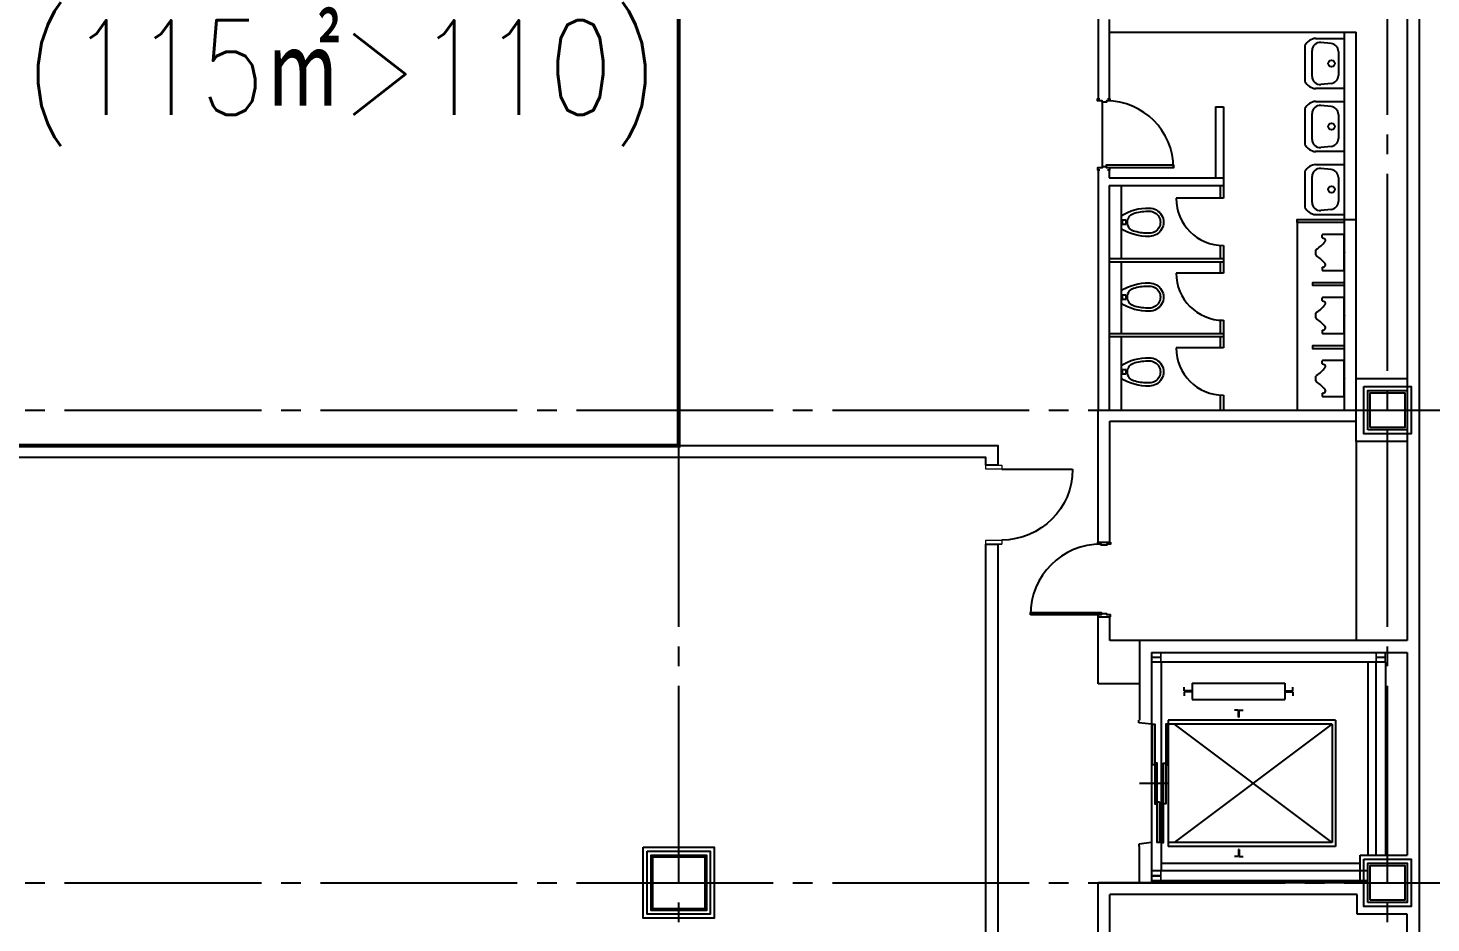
# Model space of a CAD drawing. Header units: millimetres. Extents: x -48783 to 29932, y 8989 to 23940.
# Drawn here: x 22574 to 24355, y 15099 to 16235 of the extents above; entities that cross this region are included whole.
import ezdxf
from ezdxf.enums import TextEntityAlignment as Align

# ---------------------------------------------------------------- set-up
doc = ezdxf.new("R2010")
doc.units = ezdxf.units.MM
doc.header["$LTSCALE"] = 100
doc.linetypes.add('X-N-FAB-L20$0$COL-CEN-LIN', pattern=[3.25, 2.5, -0.25, 0.25, -0.25])
for name, color, linetype in [('0-XREF', 7, 'Continuous'), ('X-N-FAB-L20$0$08', 8, 'Continuous'), ('X-N-FAB-L20$0$200K新增範圍', 8, 'Continuous'), ('X-N-FAB-L20$0$BLOCK', 8, 'Continuous'), ('X-N-FAB-L20$0$CCL', 8, 'X-N-FAB-L20$0$COL-CEN-LIN'), ('X-N-FAB-L20$0$COL', 8, 'Continuous'), ('X-N-FAB-L20$0$COL-S', 8, 'Continuous'), ('X-N-FAB-L20$0$TXT-CODE', 8, 'Continuous')]:
    doc.layers.add(name, color=color, linetype=linetype)
doc.layers.add('X-N-FAB-L20$0$STEEL1', color=8, linetype='Continuous', lineweight=0)
doc.styles.add('X-N-FAB-L20$0$CHINA', font='simplex.shx', dxfattribs={"width": 0.75, "bigfont": 'chineset.shx'})

# ---------------------------------------------------------------- blocks, each defined once
blk = doc.blocks.new('X-N-FAB-L20$0$X-NFAB-UPS_L10$0$A$C01469983')
at = {"lineweight": 0}
for p, q in [((-180, 0), (-200, 0)), ((-200, 0), (-200, -50)), ((0, 0), (-200, 0)), ((-180, 0), (-200, 0)), ((-180, 0), (-200, 0)), ((-20, 0), (-180, 0)), ((-20, 0), (-180, 0)), ((-20, 0), (-180, 0)), ((0, 0), (-20, 0)), ((0, 0), (-20, 0)), ((0, 0), (-20, 0)), ((0, -50), (0, 0)), ((-200, -50), (0, -50)), ((0, -950), (-200, -950)), ((-200, -950), (-200, -1000)), ((-180, -1000), (-200, -1000)), ((-200, -1000), (0, -1000)), ((-180, -1000), (-200, -1000)), ((-180, -1000), (-200, -1000)), ((-20, -1000), (-180, -1000)), ((-20, -1000), (-180, -1000)), ((-20, -1000), (-180, -1000)), ((0, -1000), (-20, -1000)), ((0, -1000), (-20, -1000)), ((0, -1000), (-20, -1000)), ((0, -1000), (0, -950))]:
    blk.add_line(p, q, dxfattribs=at)
blk.add_line((-200, -50), (-1100, -50))
at = {"lineweight": 0, "flags": 128}
blk.add_lwpolyline([(0, 0), (0, 100)], dxfattribs=at)
blk.add_arc((-200, -50), 900, 180, 270)
blk = doc.blocks.new('X-N-FAB-L20$0$A$C0e4649b7')
blk.add_lwpolyline([(0, 39108), (0, 43008), (13200, 43008), (13200, 42758), (13050, 42758), (13050, 42858), (150, 42858), (150, 39108)])
blk.add_lwpolyline([(13200, 32633), (13050, 32633), (13050, 41758), (13200, 41758)], close=True)
at = {"xscale": -1}
blk.add_blockref('X-N-FAB-L20$0$X-NFAB-UPS_L10$0$A$C01469983', (13050, 42758), dxfattribs=at)
blk = doc.blocks.new('X-N-FAB-L20$0$A$C3a14f8e9')
at = {"layer": 'X-N-FAB-L20$0$COL'}
blk.add_lwpolyline([(0, 80), (80, 80), (80, 0), (0, 0)], close=True, dxfattribs=at)
at = {"layer": 'X-N-FAB-L20$0$COL-S'}
for points in [[(5, 75), (75, 75), (75, 5), (5, 5)], [(7, 73), (73, 73), (73, 7), (7, 7)]]:
    blk.add_lwpolyline(points, close=True, dxfattribs=at)
blk = doc.blocks.new('X-N-FAB-L20$0$A$C028b1125')
at = {"layer": 'X-N-FAB-L20$0$COL'}
blk.add_lwpolyline([(0, 60), (60, 60), (60, 0), (0, 0)], close=True, dxfattribs=at)
at = {"layer": 'X-N-FAB-L20$0$COL-S'}
for points in [[(5, 5), (5, 55), (55, 55), (55, 5)], [(8, 8), (8, 52), (52, 52), (52, 8)]]:
    blk.add_lwpolyline(points, close=True, dxfattribs=at)
blk = doc.blocks.new('X-N-FAB-L20$0$A$C20c95bda')
at = {"layer": 'X-N-FAB-L20$0$CCL'}
for p, q in [((24420, 0), (24420, 9160)), ((25320, 0), (25320, 9160)), ((240, 5150), (28330, 5150)), ((240, 4550), (28330, 4550))]:
    blk.add_line(p, q, dxfattribs=at)
at = {"layer": 'X-N-FAB-L20$0$COL'}
for name, p in [('X-N-FAB-L20$0$A$C028b1125', (25290, 5120)), ('X-N-FAB-L20$0$A$C3a14f8e9', (24380, 4510)), ('X-N-FAB-L20$0$A$C028b1125', (25290, 4520))]:
    blk.add_blockref(name, p, dxfattribs=at)
blk = doc.blocks.new('X-N-FAB-L20$0$A$C4DFC7D4D')
at = {"layer": 'X-N-FAB-L20$0$STEEL1'}
blk.add_lwpolyline([(0, 0), (0, 150), (11, 150), (11, 79), (139, 79), (139, 150), (150, 150), (150, 0), (139, 0), (139, 71), (11, 71), (11, 0)], close=True, dxfattribs=at)
blk = doc.blocks.new('X-N-FAB-L20$0$A$C1d07c4d4')
for centre in [(24962.4, 5325), (24962.4, 5245), (24962.4, 5165)]:
    blk.add_circle(centre, 0.2)
for centre, major_axis, start_param, end_param in [((24927.1, 5580.5), (-11.6, 11.6), 5.562191, 6.609389), ((24931.6, 5581.5), (7.16, 7.16), 0.682044, 2.356194), ((24944.7, 5580.2), (-7.16, 7.16), 3.926991, 5.394433), ((24927.1, 5549.5), (11.6, 11.6), 2.815389, 3.862587), ((24931.6, 5548.5), (7.16, 7.16), 2.356194, 4.030345), ((24944.7, 5549.8), (-7.16, 7.16), 2.459548, 3.926991), ((24927.1, 5500.5), (-11.6, 11.6), 5.562191, 6.609389), ((24931.6, 5501.5), (7.16, 7.16), 0.682044, 2.356194), ((24944.7, 5500.2), (-7.16, 7.16), 3.926991, 5.394433), ((24931.6, 5468.5), (7.16, 7.16), 2.356194, 4.030345), ((24944.7, 5469.8), (-7.16, 7.16), 2.459548, 3.926991), ((24927.1, 5469.5), (11.6, 11.6), 2.815389, 3.862587), ((24927.1, 5420.5), (-11.6, 11.6), 5.562191, 6.609389), ((24931.6, 5421.5), (7.16, 7.16), 0.682044, 2.356194), ((24944.7, 5420.2), (-7.16, 7.16), 3.926991, 5.394433), ((24927.1, 5389.5), (11.6, 11.6), 2.815389, 3.862587), ((24931.6, 5388.5), (7.16, 7.16), 2.356194, 4.030345), ((24944.7, 5389.8), (-7.16, 7.16), 2.459548, 3.926991)]:
    blk.add_ellipse(centre, major_axis=major_axis, ratio=1, start_param=start_param, end_param=end_param)
for centre in [(24946.1, 5565), (24946.1, 5485), (24946.1, 5405)]:
    blk.add_ellipse(centre, major_axis=(-2.9, 2.9), ratio=1)
at = {"extrusion": (0, 0, -1)}
for centre, major_axis, start_param, end_param in [((24712.7, 5319.8), (-61.5, 4.6), 0.917481, 1.532615), ((24714.9, 5363.5), (12.7, 12.7), 5.497787, 8.63938), ((24699, 5363.5), (-8.5, 8.5), 4.096184, 6.89939), ((24712.7, 5319.8), (56.3, 12.7), 4.65803, 4.970916), ((24714.9, 5363.5), (-9.9, 9.9), 0.785398, 3.926991), ((24712.7, 5407.2), (-60.4, 12.5), 4.472248, 5.087382), ((24712.7, 5407.2), (52.2, 24.6), 1.975025, 2.287911), ((24712.7, 5224.8), (-61.5, 4.6), 0.917481, 1.532615), ((24699, 5268.5), (-8.5, 8.5), 4.096184, 6.89939), ((24712.7, 5224.8), (56.3, 12.7), 4.65803, 4.970916), ((24714.9, 5268.5), (12.7, 12.7), 5.497787, 8.63938), ((24714.9, 5268.5), (-9.9, 9.9), 0.785398, 3.926991), ((24712.7, 5312.2), (-60.4, 12.5), 4.472248, 5.087382), ((24712.7, 5312.2), (52.2, 24.6), 1.975025, 2.287911), ((24712.7, 5129.8), (-61.5, 4.6), 0.917481, 1.532615), ((24699, 5173.5), (-8.5, 8.5), 4.096184, 6.89939), ((24712.7, 5129.8), (56.3, 12.7), 4.65803, 4.970916), ((24714.9, 5173.5), (12.7, 12.7), 5.497787, 8.63938), ((24714.9, 5173.5), (-9.9, 9.9), 0.785398, 3.926991), ((24712.7, 5217.2), (-60.4, 12.5), 4.472248, 5.087382), ((24712.7, 5217.2), (52.2, 24.6), 1.975025, 2.287911)]:
    blk.add_ellipse(centre, major_axis=major_axis, ratio=1, start_param=start_param, end_param=end_param, dxfattribs=at)
for p in [(24962.4, 5325), (24962.4, 5245), (24962.4, 5165)]:
    blk.add_point(p)
at = {"layer": 'X-N-FAB-L20$0$08'}
for p, q in [((25057.4, 5765), (25057.4, 5085)), ((25042.4, 5700), (25042.4, 5085)), ((24649.9, 5640), (24649.9, 5520)), ((24663.9, 5621), (24663.9, 5605)), ((24663.9, 5605), (24977.4, 5605)), ((24663.9, 5605), (24663.9, 5520)), ((24926, 5596.9), (24962.4, 5596.9)), ((24962.4, 5605), (24962.4, 5125)), ((24962.4, 5596.9), (24962.4, 5533.1)), ((24977.4, 5165), (24977.4, 5605)), ((24912.4, 5587.8), (24912.4, 5542.2)), ((24921.5, 5548.5), (24921.5, 5581.5)), ((24945.8, 5590.3), (24932.6, 5591.6)), ((24954.9, 5580.2), (24954.9, 5549.8)), ((24649.9, 5560), (24649.9, 5520)), ((24663.9, 5545), (24663.9, 5520)), ((24945.8, 5539.7), (24932.6, 5538.4)), ((24962.4, 5533.1), (24926, 5533.1)), ((24654.9, 5516), (24654.9, 5434)), ((24798.9, 5510), (24798.9, 5420)), ((24798.9, 5510), (24808.9, 5510)), ((24808.9, 5510), (24808.9, 5410)), ((24912.4, 5507.8), (24912.4, 5462.2)), ((24926, 5516.9), (24962.4, 5516.9)), ((24945.8, 5510.3), (24932.6, 5511.6)), ((24962.4, 5516.9), (24962.4, 5453.1)), ((24921.5, 5468.5), (24921.5, 5501.5)), ((24954.9, 5500.2), (24954.9, 5469.8)), ((24962.4, 5453.1), (24926, 5453.1)), ((24945.8, 5459.7), (24932.6, 5458.4)), ((24926, 5436.9), (24962.4, 5436.9)), ((24962.4, 5436.9), (24962.4, 5373.1)), ((24649.9, 5430), (24649.9, 5125)), ((24663.9, 5430), (24663.9, 5420)), ((24663.9, 5430), (24663.9, 5420)), ((24663.9, 5420), (24798.9, 5420)), ((24663.9, 5420), (24808.9, 5420)), ((24808.9, 5420), (24808.9, 5410)), ((24912.4, 5427.8), (24912.4, 5382.2)), ((24921.5, 5388.5), (24921.5, 5421.5)), ((24945.8, 5430.3), (24932.6, 5431.6)), ((24954.9, 5420.2), (24954.9, 5389.8)), ((24663.9, 5410), (24808.9, 5410)), ((24663.9, 5410), (24808.9, 5410)), ((24663.9, 5410), (24663.9, 5125)), ((24678.9, 5410), (24678.9, 5317)), ((24804.9, 5410), (24804.9, 5394)), ((24808.9, 5410), (24808.9, 5394)), ((24808.9, 5394), (24748.9, 5394)), ((24945.8, 5379.7), (24932.6, 5378.4)), ((24678.9, 5371.5), (24678.9, 5355.5)), ((24680.9, 5366.5), (24684.9, 5366.5)), ((24680.9, 5360.5), (24680.9, 5366.5)), ((24684.9, 5366.5), (24684.9, 5360.5)), ((24902.4, 5367), (24902.4, 5125)), ((24962.4, 5373.1), (24926, 5373.1)), ((24962.4, 5367), (24977.4, 5367)), ((24684.9, 5360.5), (24680.9, 5360.5)), ((24934.4, 5344.3), (24934.4, 5347.5)), ((24934.7, 5343.9), (24937.3, 5342.7)), ((24962.4, 5348), (24934.9, 5348)), ((24962.4, 5302), (24962.4, 5348)), ((24804.9, 5334), (24804.9, 5317)), ((24808.9, 5334), (24808.9, 5313)), ((24926.4, 5322), (24926.4, 5328)), ((24808.9, 5317), (24663.9, 5317)), ((24808.9, 5313), (24663.9, 5313)), ((24678.9, 5313), (24678.9, 5222)), ((24804.9, 5313), (24804.9, 5299)), ((24808.9, 5313), (24808.9, 5299)), ((24808.9, 5299), (24748.9, 5299)), ((24934.4, 5305.7), (24934.4, 5302.5)), ((24934.7, 5306.1), (24937.2, 5307.3)), ((24962.4, 5302), (24934.9, 5302)), ((24678.9, 5276.5), (24678.9, 5260.5)), ((24680.9, 5271.5), (24684.9, 5271.5)), ((24680.9, 5265.5), (24680.9, 5271.5)), ((24684.9, 5265.5), (24680.9, 5265.5)), ((24684.9, 5271.5), (24684.9, 5265.5)), ((24934.4, 5264.3), (24934.4, 5267.5)), ((24934.7, 5263.9), (24937.3, 5262.7)), ((24962.4, 5268), (24934.9, 5268)), ((24962.4, 5222), (24962.4, 5268)), ((24804.9, 5239), (24804.9, 5222)), ((24808.9, 5239), (24808.9, 5218)), ((24926.4, 5242), (24926.4, 5248)), ((24808.9, 5222), (24663.9, 5222)), ((24934.4, 5225.7), (24934.4, 5222.5)), ((24934.7, 5226.1), (24937.2, 5227.3)), ((24962.4, 5222), (24934.9, 5222)), ((24808.9, 5218), (24663.9, 5218)), ((24678.9, 5218), (24678.9, 5125)), ((24808.9, 5204), (24748.9, 5204)), ((24804.9, 5218), (24804.9, 5204)), ((24808.9, 5218), (24808.9, 5204)), ((24934.4, 5184.3), (24934.4, 5187.5)), ((24934.7, 5183.9), (24937.3, 5182.7)), ((24962.4, 5188), (24934.9, 5188)), ((24962.4, 5142), (24962.4, 5188)), ((24678.9, 5181.5), (24678.9, 5165.5)), ((24680.9, 5176.5), (24684.9, 5176.5)), ((24680.9, 5170.5), (24680.9, 5176.5)), ((24684.9, 5170.5), (24680.9, 5170.5)), ((24684.9, 5176.5), (24684.9, 5170.5)), ((24926.4, 5162), (24926.4, 5168)), ((24977.4, 5085), (24977.4, 5165)), ((25057.4, 5150), (25057.4, 3897)), ((24804.9, 5144), (24804.9, 5125)), ((24808.9, 5144), (24808.9, 5125)), ((24934.4, 5145.7), (24934.4, 5142.5)), ((24934.7, 5146.1), (24937.2, 5147.3)), ((24962.4, 5142), (24934.9, 5142)), ((24649.9, 4957.5), (24649.9, 5125)), ((24663.9, 5125), (24977.4, 5125)), ((24664.9, 5111), (24977.4, 5111)), ((24664.9, 4957.5), (24664.9, 5111)), ((24977.4, 5085), (24977.4, 5110)), ((24977.4, 5085), (24977.4, 4832.5)), ((25042.4, 5085), (24977.4, 5085)), ((25042.4, 5085), (25042.4, 4832.5)), ((24649.9, 4957.5), (24664.9, 4957.5)), ((24649.9, 4862.5), (24664.9, 4862.5)), ((24649.9, 4777.5), (24649.9, 4862.5)), ((24664.9, 4832.5), (24664.9, 4862.5)), ((25042.4, 4832.5), (24664.9, 4832.5)), ((24702.4, 4832.5), (24702.4, 4731.2)), ((24717.4, 4817.5), (25042.4, 4817.5)), ((24717.4, 4817.5), (24717.4, 4726.2)), ((25042.4, 4817.5), (25042.4, 4565)), ((25014.9, 4805), (24717.4, 4805)), ((24717.4, 4805), (24717.4, 4540)), ((24729.9, 4805), (24729.9, 4540)), ((24992.4, 4805), (24992.4, 4560)), ((25002.4, 4805), (25002.4, 4560)), ((25014.9, 4805), (25014.9, 4560)), ((25042.4, 4805), (25042.4, 4565)), ((24702.4, 4777.5), (24649.9, 4777.5)), ((24769.1, 4778.5), (24887.1, 4778.5)), ((24769.1, 4778.5), (24769.1, 4757.5)), ((24887.1, 4778.5), (24887.1, 4757.5)), ((25042.4, 4790), (25042.4, 4560)), ((24759.1, 4768.5), (24759.1, 4773.5)), ((24768.1, 4768.5), (24759.1, 4768.5)), ((24759.1, 4767.5), (24759.1, 4762.5)), ((24768.1, 4767.5), (24759.1, 4767.5)), ((24768.1, 4768.5), (24768.1, 4767.5)), ((24769.1, 4757.5), (24887.1, 4757.5)), ((24888.1, 4768.5), (24897.1, 4768.5)), ((24888.1, 4768.5), (24888.1, 4767.5)), ((24888.1, 4767.5), (24897.1, 4767.5)), ((24897.1, 4768.5), (24897.1, 4773.5)), ((24897.1, 4767.5), (24897.1, 4762.5)), ((24828.1, 4744.2), (24823.1, 4744.2)), ((24828.1, 4735.2), (24828.1, 4744.2)), ((24829.1, 4735.2), (24829.1, 4744.2)), ((24829.1, 4744.2), (24834.1, 4744.2)), ((24701.4, 4728.2), (24701.4, 4731.2)), ((24701.4, 4731.2), (24702.4, 4731.2)), ((24717.4, 4726.2), (24701.4, 4728.2)), ((24951.4, 4731.2), (24738.8, 4731.2)), ((24738.8, 4731.2), (24738.8, 4571.2)), ((24747, 4726.2), (24738.8, 4726.2)), ((24947, 4726.2), (24747, 4726.2)), ((24747, 4576.2), (24947, 4726.2)), ((24947, 4576.2), (24747, 4726.2)), ((24747, 4726.2), (24747, 4726.2)), ((24829.1, 4735.2), (24828.1, 4735.2)), ((24947, 4726.2), (24947, 4576.2)), ((24951.4, 4731.2), (24951.4, 4571.2)), ((24739.9, 4651.2), (24702.3, 4651.2)), ((24717.4, 4576.2), (24701.4, 4574.2)), ((24701.4, 4574.2), (24701.4, 4571.2)), ((24701.4, 4571.2), (24702.4, 4571.2)), ((24702.4, 4525), (24702.4, 4571.2)), ((24717.4, 4576.2), (24717.4, 4525)), ((24747, 4576.2), (24738.8, 4576.2)), ((24951.4, 4571.2), (24738.8, 4571.2)), ((24947, 4576.2), (24747, 4576.2)), ((24747, 4576.2), (24747, 4576.2)), ((24829.1, 4567.2), (24828.1, 4567.2)), ((24828.1, 4567.2), (24828.1, 4558.2)), ((24829.1, 4567.2), (24829.1, 4558.2)), ((24982.4, 4525), (24982.4, 4560)), ((24982.4, 4560), (25042.4, 4560)), ((24729.9, 4550), (24982.4, 4550)), ((24828.1, 4558.2), (24823.1, 4558.2)), ((24829.1, 4558.2), (24834.1, 4558.2)), ((24992.4, 4525), (24649.9, 4525)), ((24649.9, 4373), (24649.9, 4525)), ((24992.4, 4540), (24717.4, 4540)), ((24992.4, 4527.5), (24717.4, 4527.5)), ((24978.9, 4510), (24664.9, 4510)), ((24664.9, 4388), (24664.9, 4510)), ((24978.9, 4485), (24978.9, 4510)), ((25042.4, 4485), (24978.9, 4485)), ((25042.4, 3900), (25042.4, 4485))]:
    blk.add_line(p, q, dxfattribs=at)
for points in [[(24661.7, 5520), (24664.9, 5520), (24664.9, 5517.5), (24660.4, 5517.5), (24660.4, 5516), (24654.9, 5516), (24654.9, 5517.5), (24648.9, 5517.5), (24648.9, 5520), (24652.1, 5520)], [(24661.7, 5430), (24664.9, 5430), (24664.9, 5432.5), (24660.4, 5432.5), (24660.4, 5434), (24654.9, 5434), (24654.9, 5432.5), (24648.9, 5432.5), (24648.9, 5430), (24652.1, 5430)], [(24962.4, 5363), (24902.4, 5363), (24902.4, 5367), (24962.4, 5367)], [(24962.4, 5283), (24922.4, 5283), (24922.4, 5287), (24962.4, 5287)], [(24962.4, 5203), (24922.4, 5203), (24922.4, 5207), (24962.4, 5207)], [(24977.4, 5125), (24977.4, 5165)], [(24977.4, 5165), (25042.4, 5165)], [(24977.4, 5165), (25042.4, 5165)], [(24665.5, 4957.5), (24665.5, 4955), (24661, 4955), (24661, 4953.5), (24653.8, 4953.5), (24653.8, 4955), (24649.3, 4955), (24649.3, 4957.5), (24665.5, 4957.5)], [(24665.5, 4862.5), (24665.5, 4865), (24661, 4865), (24661, 4866.5), (24653.8, 4866.5), (24653.8, 4865), (24649.3, 4865), (24649.3, 4862.5), (24665.5, 4862.5)]]:
    blk.add_lwpolyline(points, dxfattribs=at)
for points in [[(24660.4, 5432.5), (24660.4, 5436.5), (24745.4, 5436.5), (24745.4, 5432.5)], [(24987.4, 5155), (25047.4, 5155), (25047.4, 5095), (24987.4, 5095)], [(24992.4, 5100), (24992.4, 5150), (25042.4, 5150), (25042.4, 5100)], [(24995.4, 5103), (24995.4, 5147), (25039.4, 5147), (25039.4, 5103)], [(24563.8, 4865), (24563.8, 4868), (24653.8, 4868), (24653.8, 4865)], [(24718.8, 4674.5), (24718.8, 4726.2), (24721.8, 4726.2), (24721.8, 4674.5)], [(24738.8, 4674.5), (24738.8, 4726.2), (24735.8, 4726.2), (24735.8, 4674.5)], [(24721.8, 4677), (24721.8, 4625.3), (24724.8, 4625.3), (24724.8, 4677)], [(24735.8, 4677), (24735.8, 4625.3), (24732.8, 4625.3), (24732.8, 4677)], [(24727.8, 4627.8), (24727.8, 4576.1), (24724.8, 4576.1), (24724.8, 4627.8)], [(24729.8, 4627.8), (24729.8, 4576.1), (24732.8, 4576.1), (24732.8, 4627.8)], [(24072.4, 4570), (24162.4, 4570), (24162.4, 4480), (24072.4, 4480)], [(24077.4, 4565), (24157.4, 4565), (24157.4, 4485), (24077.4, 4485)], [(24082.4, 4490), (24082.4, 4560), (24152.4, 4560), (24152.4, 4490)], [(24084.4, 4492), (24084.4, 4558), (24150.4, 4558), (24150.4, 4492)], [(24987.4, 4555), (25047.4, 4555), (25047.4, 4495), (24987.4, 4495)], [(24992.4, 4500), (24992.4, 4550), (25042.4, 4550), (25042.4, 4500)], [(24995.4, 4503), (24995.4, 4547), (25039.4, 4547), (25039.4, 4503)]]:
    blk.add_lwpolyline(points, close=True, dxfattribs=at)
for centre, radius, start, end in [((24660.4, 5432.5), 85, 0, 90), ((24808.9, 5394), 60, 180, 270), ((24934.9, 5347.5), 0.5, 90, 180), ((24934.9, 5344.3), 0.5, 180, 245.373), ((24927.9, 5328), 1.5, 122.255, 180), ((24903.4, 5366.9), 44.5, 302.256, 321.287), ((24936.2, 5340.5), 2.4, 321.287, 65.3743), ((24927.9, 5322), 1.5, 180, 237.745), ((24903.4, 5283.1), 44.5, 38.7129, 57.7443), ((24936.2, 5309.5), 2.4, 294.626, 38.7131), ((24808.9, 5299), 60, 180, 270), ((24934.9, 5305.7), 0.5, 114.627, 180), ((24934.9, 5302.5), 0.5, 180, 270), ((24903.4, 5286.9), 44.5, 302.256, 321.287), ((24934.9, 5267.5), 0.5, 90, 180), ((24934.9, 5264.3), 0.5, 180, 245.373), ((24936.2, 5260.5), 2.4, 321.287, 65.3743), ((24927.9, 5248), 1.5, 122.255, 180), ((24927.9, 5242), 1.5, 180, 237.745), ((24903.4, 5203.1), 44.5, 38.7129, 57.7443), ((24934.9, 5225.7), 0.5, 114.627, 180), ((24934.9, 5222.5), 0.5, 180, 270), ((24936.2, 5229.5), 2.4, 294.626, 38.7131), ((24808.9, 5204), 60, 180, 270), ((24934.9, 5187.5), 0.5, 90, 180), ((24934.9, 5184.3), 0.5, 180, 245.373), ((24927.9, 5168), 1.5, 122.255, 180), ((24903.4, 5206.9), 44.5, 302.256, 321.287), ((24936.2, 5180.5), 2.4, 321.287, 65.3743), ((24927.9, 5162), 1.5, 180, 237.745), ((24903.4, 5123.1), 44.5, 38.7129, 57.7443), ((24936.2, 5149.5), 2.4, 294.626, 38.7131), ((24934.9, 5145.7), 0.5, 114.627, 180), ((24934.9, 5142.5), 0.5, 180, 270), ((24653.8, 4865), 90, 90, 180)]:
    blk.add_arc(centre, radius, start, end, dxfattribs=at)
at = {"xscale": -0.08333333333139309, "yscale": 0.08333333333333334, "zscale": 0.08333333333333334, "rotation": 180}
for p in [(24717.4, 4817.5), (25002.4, 4817.5), (24717.4, 4540)]:
    blk.add_blockref('X-N-FAB-L20$0$A$C4DFC7D4D', p, dxfattribs=at)
blk = doc.blocks.new('X-N-FAB-L20')
at = {"const_width": 5}
blk.add_lwpolyline([(22485, 16983), (23400, 16983), (23400, 15705), (22485, 15705)], close=True, dxfattribs=at)
blk.add_blockref('X-N-FAB-L20$0$A$C1d07c4d4', (-717.4, 10625))
at = {"layer": 'X-N-FAB-L20$0$200K新增範圍', "xscale": 0.1, "yscale": 0.1, "zscale": 0.1}
blk.add_blockref('X-N-FAB-L20$0$A$C0e4649b7', (22485, 11404.2), dxfattribs=at)
at = {"layer": 'X-N-FAB-L20$0$BLOCK'}
blk.add_blockref('X-N-FAB-L20$0$A$C20c95bda', (-1020, 10600), dxfattribs=at)
at = {"layer": 'X-N-FAB-L20$0$TXT-CODE', "style": 'X-N-FAB-L20$0$CHINA', "width": 0.8}
blk.add_text('(115㎡>110)', height=120, dxfattribs=at).set_placement((22972, 16185), align=Align.MIDDLE_CENTER)

msp = doc.modelspace()

# ---------------------------------------------------------------- block references
at = {"layer": '0-XREF'}
msp.add_blockref('X-N-FAB-L20', (0, 0), dxfattribs=at)

doc.saveas('drawing.dxf')
